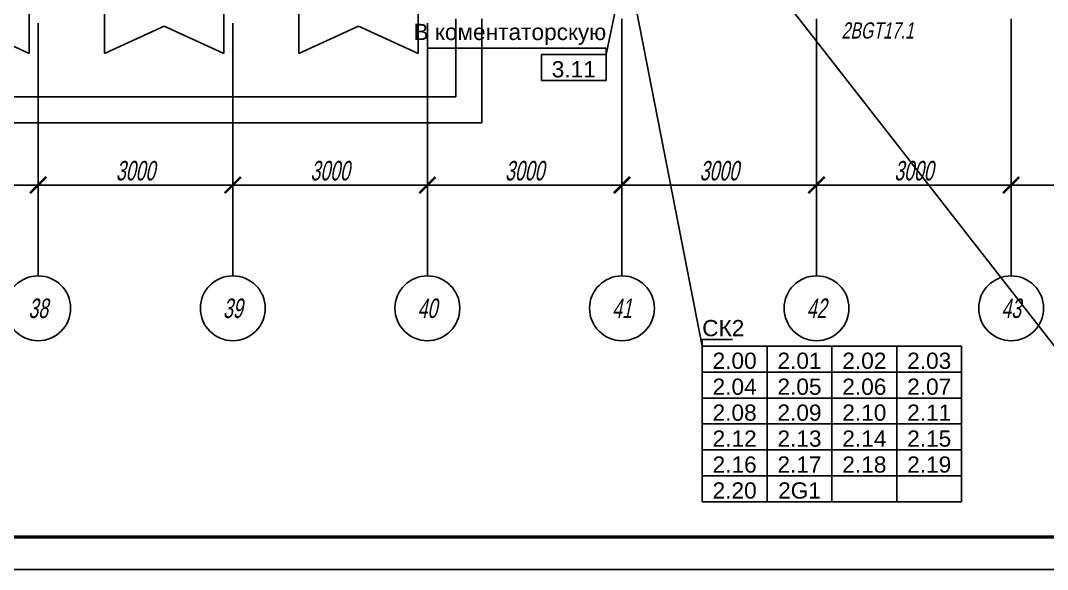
# Model space of a CAD drawing. Extents: x 0 to 1720, y -2086 to 3873.
# Drawn here: x 1088.7 to 1247, y -1192 to -1107.4 of the extents above; entities that cross this region are included whole.
import ezdxf
from ezdxf.enums import TextEntityAlignment as Align

# ---------------------------------------------------------------- set-up
doc = ezdxf.new("R2010")
doc.units = 0
for name, color, linetype in [('EL_DEVICE_NAME', 7, 'Continuous'), ('FORMAT', 134, 'Continuous'), ('OSI', 5, 'Continuous'), ('PLAN', 2, 'Continuous')]:
    doc.layers.add(name, color=color, linetype=linetype)
doc.styles.add('R2_5', font='arial.ttf', dxfattribs={"width": 0.65, "oblique": 12, "height": 2.5})
doc.styles.get("Standard").update_dxf_attribs({"font": 'arial.ttf'})

# ---------------------------------------------------------------- blocks, each defined once
blk = doc.blocks.new('_ArchTick')
at = {"const_width": 0.15}
blk.add_lwpolyline([(-0.5, -0.5), (0.5, 0.5)], dxfattribs=at)

msp = doc.modelspace()

# ---------------------------------------------------------------- linework, layer by layer
for p, q in [((1180.54, -1070.97), (1248.08, -1157.57)), ((1179.79, -1086.22), (1193.77, -1157.57)), ((1181.4, -1100.73), (1178.97, -1112.63)), ((1178.97, -1111.63), (1151.55, -1111.63)), ((1168.97, -1112.63), (1178.97, -1112.63)), ((1168.97, -1112.63), (1168.97, -1116.63)), ((1178.97, -1111.63), (1178.97, -1112.63)), ((1178.97, -1112.63), (1178.97, -1116.63)), ((1168.97, -1116.63), (1178.97, -1116.63)), ((1193.77, -1156.57), (1193.77, -1157.57)), ((1193.77, -1156.57), (1198.44, -1156.57)), ((1193.77, -1157.57), (1233.77, -1157.57)), ((1193.77, -1157.57), (1193.77, -1181.57)), ((1203.77, -1157.57), (1203.77, -1181.57)), ((1213.77, -1157.57), (1213.77, -1181.57)), ((1223.77, -1157.57), (1223.77, -1181.57)), ((1233.77, -1157.57), (1233.77, -1181.57)), ((1193.77, -1161.57), (1233.77, -1161.57)), ((1193.77, -1165.57), (1233.77, -1165.57)), ((1193.77, -1169.57), (1233.77, -1169.57)), ((1193.77, -1173.57), (1233.77, -1173.57)), ((1193.77, -1177.57), (1233.77, -1177.57)), ((1193.77, -1181.57), (1233.77, -1181.57))]:
    msp.add_line(p, q)
at = {"layer": 'FORMAT'}
msp.add_lwpolyline([(0, -895), (1720.39, -895), (1720.39, -1192), (0, -1192)], close=True, dxfattribs=at)
at = {"layer": 'FORMAT', "lineweight": 50}
msp.add_lwpolyline([(20, -1187), (20, -900), (1715.39, -900), (1715.39, -1187)], close=True, dxfattribs=at)
at = {"layer": 'OSI'}
for p, q in [((1091.4, -1107.75), (1091.4, -1133.98)), ((1091.4, -1107.75), (1091.4, -1133.98)), ((1121.4, -1107.75), (1121.4, -1133.98)), ((1121.4, -1107.75), (1121.4, -1133.98)), ((1151.4, -1107.75), (1151.4, -1133.98)), ((1151.4, -1107.75), (1151.4, -1133.98)), ((1181.4, -1107.13), (1181.4, -1146.73)), ((1181.4, -1107.75), (1181.4, -1133.98)), ((1181.4, -1107.75), (1181.4, -1133.98)), ((1211.4, -1107.13), (1211.4, -1146.73)), ((1211.4, -1107.75), (1211.4, -1133.98)), ((1211.4, -1107.75), (1211.4, -1133.98)), ((1241.4, -1107.13), (1241.4, -1146.73)), ((1241.4, -1107.75), (1241.4, -1133.98)), ((1241.4, -1107.75), (1241.4, -1133.98)), ((1091.4, -1123.13), (1091.4, -1146.73)), ((1121.4, -1123.13), (1121.4, -1146.73)), ((1151.4, -1123.13), (1151.4, -1146.73)), ((1059.4, -1132.73), (1093.4, -1132.73)), ((1089.4, -1132.73), (1123.4, -1132.73)), ((1119.4, -1132.73), (1153.4, -1132.73)), ((1149.4, -1132.73), (1183.4, -1132.73)), ((1179.4, -1132.73), (1213.4, -1132.73)), ((1209.4, -1132.73), (1243.4, -1132.73)), ((1239.4, -1132.73), (1273.4, -1132.73))]:
    msp.add_line(p, q, dxfattribs=at)
at = {"layer": 'OSI', "lineweight": 25}
for p, q in [((1091.4, -1146.73), (1091.4, -1131.48)), ((1091.4, -1146.73), (1091.4, -1131.48)), ((1121.4, -1146.73), (1121.4, -1131.48)), ((1121.4, -1146.73), (1121.4, -1131.48)), ((1151.4, -1146.73), (1151.4, -1131.48)), ((1151.4, -1146.73), (1151.4, -1131.48)), ((1181.4, -1146.73), (1181.4, -1131.48)), ((1181.4, -1146.73), (1181.4, -1131.48)), ((1211.4, -1146.73), (1211.4, -1131.48)), ((1211.4, -1146.73), (1211.4, -1131.48)), ((1241.4, -1146.73), (1241.4, -1131.48)), ((1241.4, -1146.73), (1241.4, -1131.48))]:
    msp.add_line(p, q, dxfattribs=at)
for centre in [(1091.4, -1151.73), (1121.4, -1151.73), (1151.4, -1151.73), (1181.4, -1151.73), (1211.4, -1151.73), (1241.4, -1151.73)]:
    msp.add_circle(centre, 5, dxfattribs=at)
at = {"layer": 'PLAN'}
for p, q in [((1090, -1103.23), (1090, -1112.43)), ((1101.6, -1103.23), (1101.6, -1112.43)), ((1120, -1103.23), (1120, -1112.43)), ((1131.6, -1103.23), (1131.6, -1112.43)), ((1150, -1103.23), (1150, -1112.43)), ((1090, -1112.43), (1080.8, -1108.23)), ((1101.6, -1112.43), (1110.8, -1108.23)), ((1120, -1112.43), (1110.8, -1108.23)), ((1131.6, -1112.43), (1140.8, -1108.23)), ((1150, -1112.43), (1140.8, -1108.23)), ((1155.8, -1119.13), (1155.8, -1107.13)), ((1159.8, -1123.13), (1159.8, -1107.13)), ((1065.8, -1119.13), (1155.8, -1119.13)), ((1061.8, -1123.13), (1159.8, -1123.13))]:
    msp.add_line(p, q, dxfattribs=at)

# ---------------------------------------------------------------- block references
at = {"layer": 'OSI', "xscale": 2.5, "yscale": 2.5, "zscale": 2.5}
for p in [(1091.4, -1132.73), (1121.4, -1132.73), (1151.4, -1132.73), (1181.4, -1132.73), (1211.4, -1132.73), (1241.4, -1132.73)]:
    msp.add_blockref('_ArchTick', p, dxfattribs=at)
at = {"layer": 'OSI', "xscale": 2.5, "yscale": 2.5, "zscale": 2.5, "rotation": 180}
for p in [(1091.4, -1132.73), (1121.4, -1132.73), (1151.4, -1132.73), (1181.4, -1132.73), (1211.4, -1132.73), (1241.4, -1132.73)]:
    msp.add_blockref('_ArchTick', p, dxfattribs=at)

# ---------------------------------------------------------------- texts
at = {"char_height": 2.5}
for s, insert, attachment_point, line_spacing_factor in [('В коментаторскую', (1178.97, -1111.13), 9, 0.25), ('3.11', (1173.97, -1113.63), 2, 0.96), ('СК2', (1193.77, -1156.07), 7, 0.25), ('2.00', (1198.77, -1158.57), 2, 0.96), ('2.01', (1208.77, -1158.57), 2, 0.96), ('2.02', (1218.77, -1158.57), 2, 0.96), ('2.03', (1228.77, -1158.57), 2, 0.96), ('2.04', (1198.77, -1162.57), 2, 0.96), ('2.05', (1208.77, -1162.57), 2, 0.96), ('2.06', (1218.77, -1162.57), 2, 0.96), ('2.07', (1228.77, -1162.57), 2, 0.96), ('2.08', (1198.77, -1166.57), 2, 0.96), ('2.09', (1208.77, -1166.57), 2, 0.96), ('2.10', (1218.77, -1166.57), 2, 0.96), ('2.11', (1228.77, -1166.57), 2, 0.96), ('2.12', (1198.77, -1170.57), 2, 0.96), ('2.13', (1208.77, -1170.57), 2, 0.96), ('2.14', (1218.77, -1170.57), 2, 0.96), ('2.15', (1228.77, -1170.57), 2, 0.96), ('2.16', (1198.77, -1174.57), 2, 0.96), ('2.17', (1208.77, -1174.57), 2, 0.96), ('2.18', (1218.77, -1174.57), 2, 0.96), ('2.19', (1228.77, -1174.57), 2, 0.96), ('2.20', (1198.77, -1178.57), 2, 0.96), ('2G1', (1208.77, -1178.57), 2, 0.96)]:
    msp.add_mtext(s, dxfattribs=dict(at, insert=insert, attachment_point=attachment_point, line_spacing_factor=line_spacing_factor))
at = {"layer": 'EL_DEVICE_NAME', "style": 'R2_5', "oblique": 12, "width": 0.7}
msp.add_text('2BGT17.1', height=2.5, dxfattribs=at).set_placement((1220.81, -1110.15), align=Align.CENTER)
at = {"layer": 'OSI', "lineweight": 25, "style": 'R2_5', "oblique": 12, "width": 0.65}
for s, p in [('38', (1091.4, -1151.73)), ('39', (1121.4, -1151.73)), ('40', (1151.4, -1151.73)), ('41', (1181.4, -1151.73)), ('42', (1211.4, -1151.73)), ('43', (1241.4, -1151.73))]:
    msp.add_text(s, height=3, dxfattribs=at).set_placement(p, align=Align.MIDDLE_CENTER)
at = {"layer": 'OSI', "char_height": 3, "attachment_point": 5, "style": 'R2_5'}
for insert in [(1106.4, -1130.54), (1136.4, -1130.54), (1166.4, -1130.54), (1196.4, -1130.54), (1226.4, -1130.54)]:
    msp.add_mtext('3000', dxfattribs=dict(at, insert=insert))

doc.saveas('drawing.dxf')
